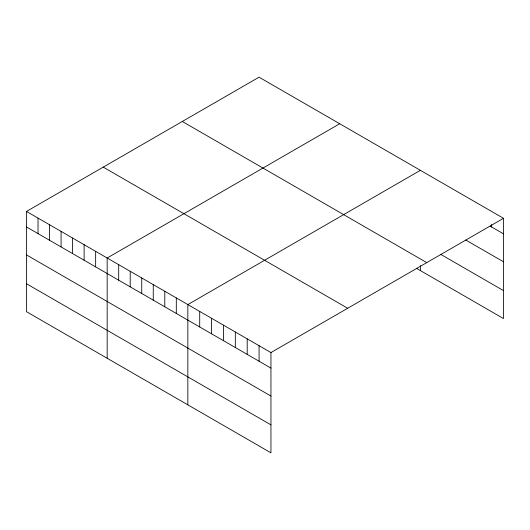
<?xml version="1.0" encoding="UTF-8"?>
<svg xmlns="http://www.w3.org/2000/svg" width="530" height="530" viewBox="0 0 530 530"><rect width="100%" height="100%" fill="white"/><g stroke="black" fill="none" stroke-linecap="round" stroke-linejoin="round"><path stroke-width="0.79" d="M26.5 211.437L270.949 352.569L270.949 452.825L26.5 311.693L26.5 211.437L259.051 77.175L503.5 218.307L503.5 318.563L416.322 268.233M339.717 123.748L107.166 258.011L107.166 358.267M420.389 170.322L187.839 304.584L187.839 404.841M270.949 352.569L503.5 218.307M490.23 226.171L503.5 233.836M465.784 240.017L503.5 261.793M440.642 254.314L503.5 290.606M182.307 121.483L426.756 262.615M103.244 167.129L347.693 308.261M26.5 226.966L270.949 368.092M26.5 254.923L270.949 396.056M26.5 283.735L270.949 424.861M491.628 224.528L491.628 226.979M420.389 265.643L420.389 270.578M259.077 345.712L259.077 361.241M247.205 338.856L247.205 354.384M235.333 332.005L235.333 347.528M223.455 325.148L223.455 340.677M211.583 318.291L211.583 333.82M199.711 311.441L199.711 326.964M176.311 297.933L176.311 313.455M164.79 291.275L164.79 306.804M153.263 284.623L153.263 300.152M141.742 277.972L141.742 293.494M130.214 271.314L130.214 286.843M118.694 264.662L118.694 280.191M95.645 251.359L95.645 266.881M84.118 244.701L84.118 260.23M72.597 238.049L72.597 253.578M61.069 231.398L61.069 246.92M49.548 224.74L49.548 240.269M38.021 218.088L38.021 233.617"/></g></svg>
